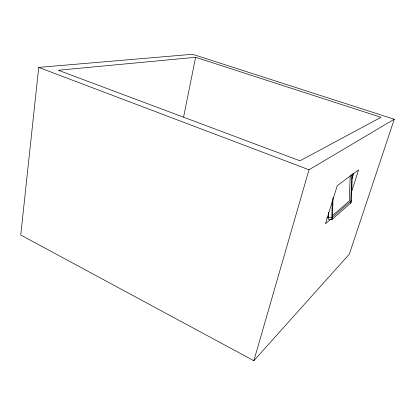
<?xml version="1.0" encoding="UTF-8"?>
<svg xmlns="http://www.w3.org/2000/svg" width="415" height="415" viewBox="0 0 415 415"><rect width="100%" height="100%" fill="white"/><g stroke="black" fill="none" stroke-linecap="round" stroke-linejoin="round"><path stroke-width="0.62" d="M328.69 212.262L328.488 219.27L331.725 219.727L351.277 202.613L352.361 174.113M331.725 219.727L332.322 199.921M332.399 219.141L333.053 197.483M350.224 175.587L349.274 201.068L332.296 215.665M350.711 203.106L351.796 174.476M38.725 67.396L20.75 235.035L253.85 360.723L349.331 254.136L394.25 119.24L192.576 54.277L38.725 67.396L308.999 169.782L394.25 119.24M183.617 116.994L195.615 57.291L380.996 117.305L299.967 160.818L58.302 70.249L195.615 57.291M253.85 360.723L308.999 169.782M352.169 176.027L352.947 173.584M352.133 178.372L353.684 173.501M351.349 192.42L358.591 169.854L337.255 185.687L325.453 223.721L330.34 219.478M351.344 200.772L331.787 217.719L328.545 217.268M326.755 218.15L328.69 216.5"/></g></svg>
